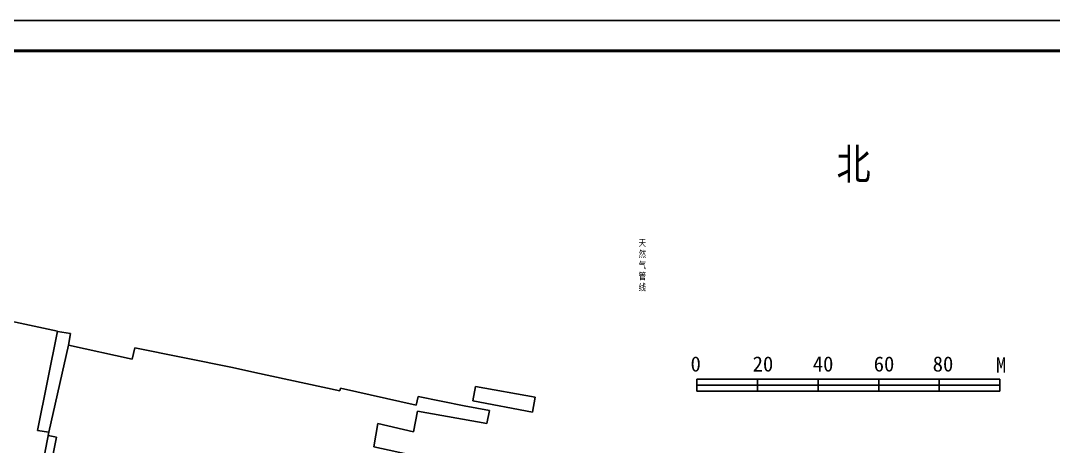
# Model space of a CAD drawing. Extents: x 34159 to 76259, y 14444 to 30378.
# Drawn here: x 35154.5 to 35495.1, y 15471.4 to 15611.9 of the extents above; entities that cross this region are included whole.
import ezdxf

# ---------------------------------------------------------------- set-up
doc = ezdxf.new("R2010")
doc.units = 0
doc.header["$LTSCALE"] = 1000
doc.header["$MEASUREMENT"] = 0
doc.linetypes.add('DASH', pattern=[0.35, 0.25, -0.1])
doc.linetypes.add('X6', pattern=[2, 1, -1])
doc.layers.add('DLSS', color=8, linetype='Continuous')
doc.layers.add('PUB_TITLE', color=7, linetype='Continuous')
doc.layers.add('SPACE', color=7, linetype='Continuous', lineweight=13)
doc.styles.add('HT', font='simhei.ttf', dxfattribs={"width": 0.8})
doc.styles.get("Standard").update_dxf_attribs({"font": 'gbenor.shx', "bigfont": 'gbcbig.shx'})
doc.styles.add('SZTH', font='', dxfattribs={"width": 0.8, "height": 3})
doc.styles.get('SZTH').set_extended_font_data('FZZhongDengXian-Z07S')

msp = doc.modelspace()

# ---------------------------------------------------------------- linework, layer by layer
at = {"color": 0}
for p, q in [((35377.50301950392, 15489.63208644443), (35377.50301950392, 15493.63208644443)), ((35377.50301950392, 15493.63208644443), (35477.50301950392, 15493.63208644443)), ((35397.50301950392, 15489.63208644443), (35397.50301950392, 15493.63208644443)), ((35417.50301950392, 15489.63208644443), (35417.50301950392, 15493.63208644443)), ((35437.50301950392, 15489.63208644443), (35437.50301950392, 15493.63208644443)), ((35457.50301950392, 15489.63208644443), (35457.50301950392, 15493.63208644443)), ((35477.50301950392, 15489.63208644443), (35477.50301950392, 15493.63208644443)), ((35377.50301950392, 15491.63208644443), (35477.50301950392, 15491.63208644443)), ((35377.50301950392, 15489.63208644443), (35477.50301950392, 15489.63208644443))]:
    msp.add_line(p, q, dxfattribs=at)
at = {"layer": 'DLSS', "color": 8, "linetype": 'X6', "flags": 128}
for points in [[(35074.21983179499, 15431.68543426298), (35076.64983179498, 15433.18843426347), (35079.22783179496, 15434.95943426319), (35090.14883179499, 15444.04143426266), (35100.20783179494, 15453.78243426305), (35100.67483179495, 15454.32243426309), (35114.08483179498, 15516.98943426345), (35114.19983179497, 15517.10643426307), (35117.30883179497, 15519.93543426298), (35166.64383179499, 15509.4544342633), (35160.06983179496, 15476.67343426288), (35163.79783179497, 15476.11943426334), (35154.50583179495, 15428.83243426286), (35154.92983179495, 15427.2064342627), (35156.79183179497, 15427.32743426297), (35166.33983179498, 15474.50343426295), (35163.58659527179, 15475.04445132405)], [(35166.62612815465, 15509.36615573686), (35170.91183179497, 15508.62343426306), (35170.24583179494, 15504.78043426272), (35163.79783179497, 15476.11943426334)], [(35170.24583179494, 15504.78043426272), (35191.20583179496, 15500.23243426323), (35192.12183179499, 15503.901434263), (35224.34183179496, 15497.43443426282), (35231.66783179485, 15495.85874593981)], [(35231.66783179485, 15495.85874593981), (35259.78883179495, 15489.81043426298), (35259.93983179496, 15490.62143426274), (35284.97783179496, 15485.01543426306), (35285.54183179497, 15487.9254342632), (35300.79683179498, 15484.7884342631), (35309.07283179499, 15483.2884342631), (35308.24383179496, 15478.95043426358), (35285.42583179494, 15483.08043426347), (35284.06683179494, 15476.19643426292), (35272.28783179496, 15478.95243426297), (35270.95683179495, 15471.30843426265), (35330.75283179498, 15458.30943426282), (35323.72483179493, 15417.85943426356)]]:
    msp.add_lwpolyline(points, dxfattribs=at)
msp.add_lwpolyline([(35303.66783179496, 15486.43143426326), (35323.25683179494, 15482.70943426319), (35324.15083179497, 15487.62443426323), (35304.51883179499, 15491.18843426347)], close=True, dxfattribs=at)
at = {"layer": 'PUB_TITLE'}
msp.add_lwpolyline([(34514.50721200529, 14770.91084232998), (35703.50721200529, 14770.91084232998), (35703.50721200529, 15611.91084232998), (34514.50721200529, 15611.91084232998)], close=True, dxfattribs=at)
at = {"layer": 'PUB_TITLE', "const_width": 1}
msp.add_lwpolyline([(34539.50721200529, 14780.91084232998), (35693.50721200529, 14780.91084232998), (35693.50721200529, 15601.91084232998), (34539.50721200529, 15601.91084232998)], close=True, dxfattribs=at)

# ---------------------------------------------------------------- texts
at = {"color": 8, "linetype": 'Continuous', "insert": (35358.30498257293, 15539.6719743719), "char_height": 2.2, "width": 2.617052702058572, "attachment_point": 1, "style": 'SZTH'}
msp.add_mtext('天然气管线', dxfattribs=at)
at = {"color": 0, "char_height": 5, "width": 5.929999999999999, "attachment_point": 1}
for s, insert in [('{\\fSimSun|b0|i0|c134|p2;0}', (35375.44144951781, 15501.12893310912)), ('{\\fSimSun|b0|i0|c134|p2;20}', (35395.92599207834, 15501.12893310912)), ('{\\fSimSun|b0|i0|c134|p2;40}', (35415.76636687453, 15501.12893310912)), ('{\\fSimSun|b0|i0|c134|p2;60}', (35435.86441047696, 15501.12893310912)), ('{\\fSimSun|b0|i0|c134|p2;80}', (35455.31828631492, 15501.12893310912)), ('{\\fSimSun|b0|i0|c134|p2;M}', (35476.18366088464, 15500.76582590189))]:
    msp.add_mtext(s, dxfattribs=dict(at, insert=insert))
at = {"layer": 'SPACE', "linetype": 'DASH', "style": 'HT', "width": 0.8}
msp.add_text('北', height=10.30552405063291, dxfattribs=at).set_placement((35423.61479231956, 15559.47990514782))

doc.saveas('drawing.dxf')
